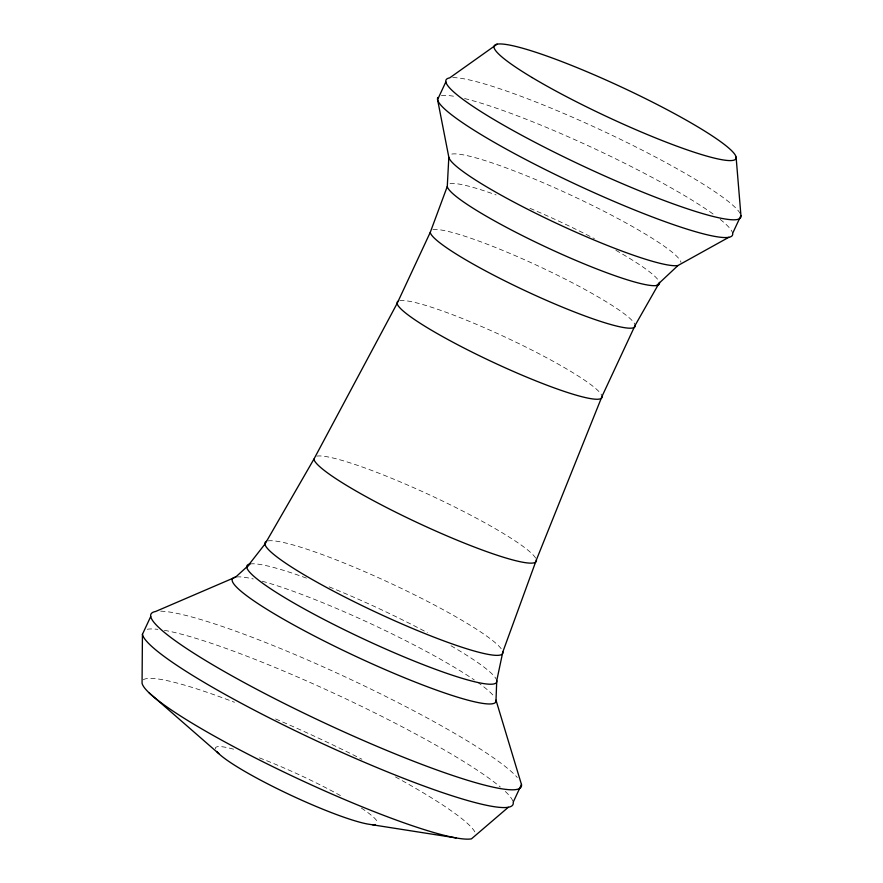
<?xml version="1.0" encoding="UTF-8"?>
<svg xmlns="http://www.w3.org/2000/svg" width="883" height="883" viewBox="0 0 883 883"><rect width="100%" height="100%" fill="white"/><g stroke="black" fill="none" stroke-linecap="round" stroke-linejoin="round"><path stroke-width="0.66" stroke-dasharray="4.42 3.31" d="M215.353 748.916A89.315 11.037 25 0 1 235.871 749.833M259.436 757.89A89.315 11.037 25 0 1 343.134 797.084M361.335 808.066A89.315 11.037 25 0 1 377.427 822.338M143.311 679.8A183.896 22.726 25 0 1 234.492 702.272M275.617 718.972A183.896 22.726 25 0 1 361.875 759.237M395.396 776.897A183.896 22.726 25 0 1 475.794 834.336M147.262 629.27A204.293 25.254 25 0 1 157.869 629.347M164.381 630.319A204.293 25.254 25 0 1 338.642 695.451A204.293 25.254 25 0 1 500.341 787.018M505.352 791.477A204.293 25.254 25 0 1 512.957 801.4M160.706 611.179A204.293 25.254 25 0 1 346.876 677.658A204.293 25.254 25 0 1 517.283 777.493M236.556 576.963A145.364 17.969 25 0 1 253.289 578.961M262.24 581.224A145.364 17.969 25 0 1 474.326 679.976M477.537 682.217A145.364 17.969 25 0 1 494.712 697.36M250.01 564.005A137.759 17.031 25 0 1 308.189 578.762M329.193 586.886A137.759 17.031 25 0 1 427.405 632.681M450.992 645.76A137.759 17.031 25 0 1 496.522 679.833M267.99 540.926A131.114 16.203 25 0 1 395.705 585.694A131.114 16.203 25 0 1 502.835 651.919M316.787 456.136A122.594 15.154 25 0 1 433.807 496.864A122.594 15.154 25 0 1 536.124 559.082M399.767 300.695A112.936 13.962 25 0 1 507.57 338.211A112.936 13.962 25 0 1 601.82 395.529M432.913 229.635A112.936 13.962 25 0 1 542.924 268.189A112.936 13.962 25 0 1 635.186 325.242M450.032 183.631A116.92 14.448 25 0 1 496.08 194.933M529.999 208.333A116.92 14.448 25 0 1 594.436 238.675M615.904 250.319A116.92 14.448 25 0 1 659.446 282.604M451.842 154.072A127.925 15.817 25 0 1 576.467 197.748A127.925 15.817 25 0 1 680.981 262.372M441.401 95.64A162.604 20.099 25 0 1 455.032 96.468M464.579 98.532A162.604 20.099 25 0 1 714.457 214.999M720.186 219.359A162.604 20.099 25 0 1 732.647 233.3M452.758 77.616A162.604 20.099 25 0 1 611.444 134.989A162.604 20.099 25 0 1 740.705 214.712"/><path stroke-width="1.32" d="M150.728 616.522L142.439 634.292L142.064 683.166A183.896 22.726 25 0 0 292.317 776.058A183.896 22.726 25 0 0 471.456 838.85L508.354 807.239M142.439 634.292A204.293 25.254 25 0 0 333.597 748.707A204.293 25.254 25 0 0 513.178 802.228L521.456 784.457L496.003 700.164L496.754 680.627L502.835 651.919L536.378 559.921L602.051 396.301L635.186 325.242L659.446 282.604A116.92 14.448 25 0 1 556.676 251.986A116.92 14.448 25 0 1 447.273 186.501L448.829 157.218L437.571 99.636L445.849 81.876M246.754 567.383L264.9 544.149L313.895 459.149L397.107 303.465L430.242 232.406L447.273 186.501M736.102 157.097L740.936 215.54L732.647 233.3A162.604 20.099 25 0 1 582.007 187.185A162.604 20.099 25 0 1 437.891 97.472M656.687 285.485L677.967 265.518L728.817 237.306M521.456 784.457A204.293 25.254 25 0 1 317.637 719.722A204.293 25.254 25 0 1 155.54 611.511L235.64 577.096L250.01 564.005A137.759 17.031 25 0 0 359.315 636.974A137.759 17.031 25 0 0 496.754 680.627M497.151 44.15L449.679 77.881A162.604 20.099 25 0 0 578.707 164.017A162.604 20.099 25 0 0 740.936 215.54M456.036 837.912L367.836 824.071A89.315 11.037 25 0 1 284.116 792.029A89.315 11.037 25 0 1 216.743 751.455M149.095 692.835L218.774 753.618M496.003 700.164A145.364 17.969 25 0 1 350.97 654.104A145.364 17.969 25 0 1 235.64 577.096M502.835 651.919A131.114 16.203 25 0 1 375.893 612.195A131.114 16.203 25 0 1 266.467 541.367M602.051 396.301A112.936 13.962 25 0 1 493.829 362.604A112.936 13.962 25 0 1 398.112 301.246M375.33 824.534A89.315 11.037 25 0 1 372.229 824.634M536.378 559.921A122.594 15.154 25 0 1 428.608 527.813A122.594 15.154 25 0 1 313.895 459.149M635.186 325.242A112.936 13.962 25 0 1 535.926 295.662A112.936 13.962 25 0 1 430.242 232.406M677.967 265.518A127.925 15.817 25 0 1 553.354 221.843A127.925 15.817 25 0 1 448.829 157.218M532.129 77.549A133.399 16.49 25 0 0 732.956 160.375A133.399 16.49 25 0 0 580.065 68.863A133.399 16.49 25 0 0 532.129 77.549"/></g></svg>
